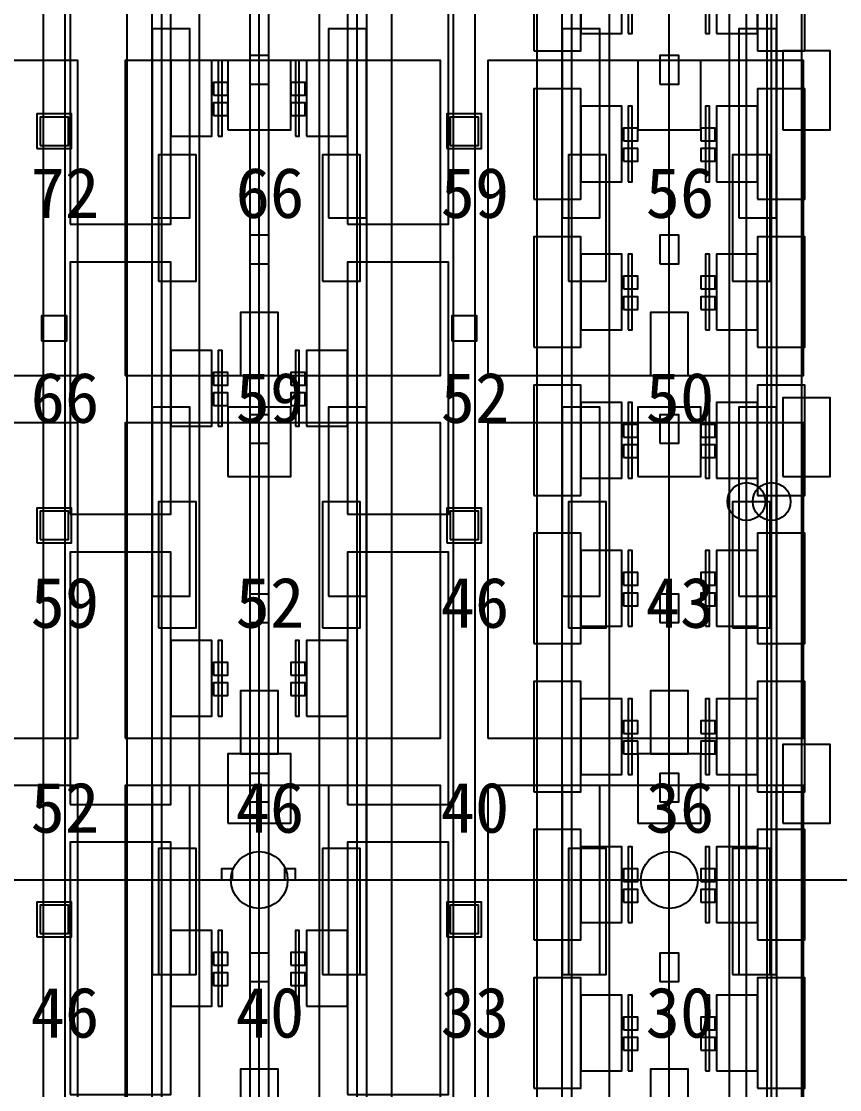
# Model space of a CAD drawing. Header units: metres. Extents: x -1640 to 1560, y -268 to 2338.
# Drawn here: x -51.79 to -25.85, y 1319.35 to 1353.24 of the extents above; entities that cross this region are included whole.
import ezdxf

# ---------------------------------------------------------------- set-up
doc = ezdxf.new("R2010")
doc.units = ezdxf.units.M
for name, color, linetype in [('1F_CHL', 4, 'Continuous'), ('1F_PUMP', 2, 'Continuous'), ('1F_SCR', 3, 'Continuous'), ('1F_STRUCT_COLUMN', 8, 'Continuous'), ('2F_CSF_LATERAL_RACK_CONCEPT', 9, 'Continuous'), ('2F_EHS_GAS_DETECTOR', 6, 'Continuous'), ('2F_RFG', 5, 'Continuous'), ('2F_STRUCT_COLUMN', 8, 'Continuous'), ('2F_VMB', 6, 'Continuous'), ('3F_CLEANROOM_OVERHEAD_PIPE_DUCT_CONCEPT', 9, 'Continuous'), ('3F_EHS_EGRESS_DIST_M', 2, 'Continuous'), ('3F_FOUP', 5, 'Continuous'), ('3F_IMP', 1, 'Continuous'), ('3F_METRO', 2, 'Continuous'), ('3F_OHT', 9, 'Continuous'), ('3F_OHTV', 1, 'Continuous'), ('3F_STRUCT_COLUMN', 8, 'Continuous'), ('3F_TBAR', 6, 'Continuous'), ('4F_FFU', 1, 'Continuous'), ('4F_STRUCT_PLENUM_TRUSS_CONCEPT', 9, 'Continuous'), ('5F_CHL', 4, 'Continuous'), ('5F_PUMP', 2, 'Continuous'), ('5F_SCR', 3, 'Continuous'), ('5F_STRUCT_COLUMN', 8, 'Continuous'), ('6F_CSF_LATERAL_RACK_CONCEPT', 9, 'Continuous'), ('6F_EHS_GAS_DETECTOR', 6, 'Continuous'), ('6F_RFG', 5, 'Continuous'), ('6F_STRUCT_COLUMN', 8, 'Continuous'), ('6F_VMB', 6, 'Continuous'), ('7F_CLEANROOM_OVERHEAD_PIPE_DUCT_CONCEPT', 9, 'Continuous'), ('7F_EHS_EGRESS_DIST_M', 2, 'Continuous'), ('7F_FOUP', 5, 'Continuous'), ('7F_IMP', 1, 'Continuous'), ('7F_METRO', 2, 'Continuous'), ('7F_OHT', 9, 'Continuous'), ('7F_OHTV', 1, 'Continuous'), ('7F_STRUCT_COLUMN', 8, 'Continuous'), ('7F_TBAR', 6, 'Continuous'), ('8F_FFU', 1, 'Continuous'), ('8F_STRUCT_PLENUM_TRUSS_CONCEPT', 9, 'Continuous'), ('EHS_GAS_SUPPLY', 3, 'Continuous'), ('EHS_PROCESS_EXHAUST', 1, 'Continuous'), ('EHS_TREATED_EXHAUST', 30, 'Continuous'), ('UTIL_GAS.SPEC_CONCEPT', 3, 'Continuous'), ('UTIL_PCW.R_CONCEPT', 1, 'Continuous'), ('UTIL_PCW.R_RISER', 1, 'Continuous'), ('UTIL_PCW.S_CONCEPT', 6, 'Continuous'), ('UTIL_PCW.S_RISER', 6, 'Continuous')]:
    doc.layers.add(name, color=color, linetype=linetype)

msp = doc.modelspace()

# ---------------------------------------------------------------- linework, layer by layer
at = {"layer": '1F_CHL'}
for points in [[(-27.65, 1349.8), (-26.15, 1349.8), (-26.15, 1352.3), (-27.65, 1352.3)], [(-27.65, 1338.8), (-26.15, 1338.8), (-26.15, 1341.3), (-27.65, 1341.3)], [(-27.65, 1327.8), (-26.15, 1327.8), (-26.15, 1330.3), (-27.65, 1330.3)]]:
    msp.add_lwpolyline(points, close=True, dxfattribs=at)
at = {"layer": '1F_PUMP'}
for points in [[(-47.45, 1345), (-46.25, 1345), (-46.25, 1349), (-47.45, 1349)], [(-42.25, 1345), (-41.05, 1345), (-41.05, 1349), (-42.25, 1349)], [(-34.45, 1345), (-33.25, 1345), (-33.25, 1349), (-34.45, 1349)], [(-29.25, 1345), (-28.05, 1345), (-28.05, 1349), (-29.25, 1349)], [(-47.45, 1334), (-46.25, 1334), (-46.25, 1338), (-47.45, 1338)], [(-42.25, 1334), (-41.05, 1334), (-41.05, 1338), (-42.25, 1338)], [(-34.45, 1334), (-33.25, 1334), (-33.25, 1338), (-34.45, 1338)], [(-29.25, 1334), (-28.05, 1334), (-28.05, 1338), (-29.25, 1338)], [(-47.45, 1323), (-46.25, 1323), (-46.25, 1327), (-47.45, 1327)], [(-42.25, 1323), (-41.05, 1323), (-41.05, 1327), (-42.25, 1327)], [(-34.45, 1323), (-33.25, 1323), (-33.25, 1327), (-34.45, 1327)], [(-29.25, 1323), (-28.05, 1323), (-28.05, 1327), (-29.25, 1327)]]:
    msp.add_lwpolyline(points, close=True, dxfattribs=at)
at = {"layer": '1F_SCR'}
for points in [[(-45.25, 1349.8), (-43.25, 1349.8), (-43.25, 1352), (-45.25, 1352)], [(-32.25, 1349.8), (-30.25, 1349.8), (-30.25, 1352), (-32.25, 1352)], [(-45.25, 1338.8), (-43.25, 1338.8), (-43.25, 1341), (-45.25, 1341)], [(-32.25, 1338.8), (-30.25, 1338.8), (-30.25, 1341), (-32.25, 1341)], [(-45.25, 1327.8), (-43.25, 1327.8), (-43.25, 1330), (-45.25, 1330)], [(-32.25, 1327.8), (-30.25, 1327.8), (-30.25, 1330), (-32.25, 1330)]]:
    msp.add_lwpolyline(points, close=True, dxfattribs=at)
at = {"layer": '1F_STRUCT_COLUMN'}
for points in [[(-51.3, 1349.2), (-50.2, 1349.2), (-50.2, 1350.3), (-51.3, 1350.3)], [(-38.3, 1349.2), (-37.2, 1349.2), (-37.2, 1350.3), (-38.3, 1350.3)], [(-51.3, 1336.7), (-50.2, 1336.7), (-50.2, 1337.8), (-51.3, 1337.8)], [(-38.3, 1336.7), (-37.2, 1336.7), (-37.2, 1337.8), (-38.3, 1337.8)], [(-51.3, 1324.2), (-50.2, 1324.2), (-50.2, 1325.3), (-51.3, 1325.3)], [(-38.3, 1324.2), (-37.2, 1324.2), (-37.2, 1325.3), (-38.3, 1325.3)]]:
    msp.add_lwpolyline(points, close=True, dxfattribs=at)
at = {"layer": '2F_CSF_LATERAL_RACK_CONCEPT'}
for points in [[(-48.45, 1310), (-47.65, 1310), (-47.65, 1460), (-48.45, 1460)], [(-40.85, 1310), (-40.05, 1310), (-40.05, 1460), (-40.85, 1460)], [(-35.45, 1310), (-34.65, 1310), (-34.65, 1460), (-35.45, 1460)], [(-27.85, 1310), (-27.05, 1310), (-27.05, 1460), (-27.85, 1460)]]:
    msp.add_lwpolyline(points, close=True, dxfattribs=at)
at = {"layer": '2F_EHS_GAS_DETECTOR'}
for centre in [(-44.25, 1326), (-31.25, 1326)]:
    msp.add_circle(centre, 0.9, dxfattribs=at)
at = {"layer": '2F_RFG'}
for points in [[(-47.65, 1347), (-46.45, 1347), (-46.45, 1353), (-47.65, 1353)], [(-42.05, 1347), (-40.85, 1347), (-40.85, 1353), (-42.05, 1353)], [(-34.65, 1347), (-33.45, 1347), (-33.45, 1353), (-34.65, 1353)], [(-29.05, 1347), (-27.85, 1347), (-27.85, 1353), (-29.05, 1353)], [(-47.65, 1335), (-46.45, 1335), (-46.45, 1341), (-47.65, 1341)], [(-42.05, 1335), (-40.85, 1335), (-40.85, 1341), (-42.05, 1341)], [(-34.65, 1335), (-33.45, 1335), (-33.45, 1341), (-34.65, 1341)], [(-29.05, 1335), (-27.85, 1335), (-27.85, 1341), (-29.05, 1341)], [(-47.65, 1323), (-46.45, 1323), (-46.45, 1329), (-47.65, 1329)], [(-42.05, 1323), (-40.85, 1323), (-40.85, 1329), (-42.05, 1329)], [(-34.65, 1323), (-33.45, 1323), (-33.45, 1329), (-34.65, 1329)], [(-29.05, 1323), (-27.85, 1323), (-27.85, 1329), (-29.05, 1329)]]:
    msp.add_lwpolyline(points, close=True, dxfattribs=at)
at = {"layer": '2F_STRUCT_COLUMN'}
for points in [[(-51.2, 1349.3), (-50.3, 1349.3), (-50.3, 1350.2), (-51.2, 1350.2)], [(-38.2, 1349.3), (-37.3, 1349.3), (-37.3, 1350.2), (-38.2, 1350.2)], [(-51.2, 1336.8), (-50.3, 1336.8), (-50.3, 1337.7), (-51.2, 1337.7)], [(-38.2, 1336.8), (-37.3, 1336.8), (-37.3, 1337.7), (-38.2, 1337.7)], [(-51.2, 1324.3), (-50.3, 1324.3), (-50.3, 1325.2), (-51.2, 1325.2)], [(-38.2, 1324.3), (-37.3, 1324.3), (-37.3, 1325.2), (-38.2, 1325.2)]]:
    msp.add_lwpolyline(points, close=True, dxfattribs=at)
at = {"layer": '2F_VMB'}
for points in [[(-44.85, 1342), (-43.65, 1342), (-43.65, 1344), (-44.85, 1344)], [(-31.85, 1342), (-30.65, 1342), (-30.65, 1344), (-31.85, 1344)], [(-44.85, 1330), (-43.65, 1330), (-43.65, 1332), (-44.85, 1332)], [(-31.85, 1330), (-30.65, 1330), (-30.65, 1332), (-31.85, 1332)], [(-44.85, 1318), (-43.65, 1318), (-43.65, 1320), (-44.85, 1320)], [(-31.85, 1318), (-30.65, 1318), (-30.65, 1320), (-31.85, 1320)]]:
    msp.add_lwpolyline(points, close=True, dxfattribs=at)
at = {"layer": '3F_CLEANROOM_OVERHEAD_PIPE_DUCT_CONCEPT'}
for points in [[(-47.35, 1309), (-46.15, 1309), (-46.15, 1461), (-47.35, 1461)], [(-42.35, 1309), (-41.15, 1309), (-41.15, 1461), (-42.35, 1461)], [(-34.35, 1309), (-33.15, 1309), (-33.15, 1461), (-34.35, 1461)], [(-29.35, 1309), (-28.15, 1309), (-28.15, 1461), (-29.35, 1461)]]:
    msp.add_lwpolyline(points, close=True, dxfattribs=at)
at = {"layer": '3F_FOUP'}
for points in [[(-45.7, 1350.9), (-45.25, 1350.9), (-45.25, 1351.3), (-45.7, 1351.3)], [(-43.25, 1350.9), (-42.8, 1350.9), (-42.8, 1351.3), (-43.25, 1351.3)], [(-45.7, 1350.25), (-45.25, 1350.25), (-45.25, 1350.65), (-45.7, 1350.65)], [(-43.25, 1350.25), (-42.8, 1350.25), (-42.8, 1350.65), (-43.25, 1350.65)], [(-32.7, 1349.45), (-32.25, 1349.45), (-32.25, 1349.85), (-32.7, 1349.85)], [(-30.25, 1349.45), (-29.8, 1349.45), (-29.8, 1349.85), (-30.25, 1349.85)], [(-32.7, 1348.8), (-32.25, 1348.8), (-32.25, 1349.2), (-32.7, 1349.2)], [(-30.25, 1348.8), (-29.8, 1348.8), (-29.8, 1349.2), (-30.25, 1349.2)], [(-32.7, 1344.75), (-32.25, 1344.75), (-32.25, 1345.15), (-32.7, 1345.15)], [(-30.25, 1344.75), (-29.8, 1344.75), (-29.8, 1345.15), (-30.25, 1345.15)], [(-32.7, 1344.1), (-32.25, 1344.1), (-32.25, 1344.5), (-32.7, 1344.5)], [(-30.25, 1344.1), (-29.8, 1344.1), (-29.8, 1344.5), (-30.25, 1344.5)], [(-45.7, 1341.7), (-45.25, 1341.7), (-45.25, 1342.1), (-45.7, 1342.1)], [(-43.25, 1341.7), (-42.8, 1341.7), (-42.8, 1342.1), (-43.25, 1342.1)], [(-45.7, 1341.05), (-45.25, 1341.05), (-45.25, 1341.45), (-45.7, 1341.45)], [(-43.25, 1341.05), (-42.8, 1341.05), (-42.8, 1341.45), (-43.25, 1341.45)], [(-32.7, 1340.05), (-32.25, 1340.05), (-32.25, 1340.45), (-32.7, 1340.45)], [(-30.25, 1340.05), (-29.8, 1340.05), (-29.8, 1340.45), (-30.25, 1340.45)], [(-32.7, 1339.4), (-32.25, 1339.4), (-32.25, 1339.8), (-32.7, 1339.8)], [(-30.25, 1339.4), (-29.8, 1339.4), (-29.8, 1339.8), (-30.25, 1339.8)], [(-32.7, 1335.35), (-32.25, 1335.35), (-32.25, 1335.75), (-32.7, 1335.75)], [(-30.25, 1335.35), (-29.8, 1335.35), (-29.8, 1335.75), (-30.25, 1335.75)], [(-32.7, 1334.7), (-32.25, 1334.7), (-32.25, 1335.1), (-32.7, 1335.1)], [(-30.25, 1334.7), (-29.8, 1334.7), (-29.8, 1335.1), (-30.25, 1335.1)], [(-45.7, 1332.5), (-45.25, 1332.5), (-45.25, 1332.9), (-45.7, 1332.9)], [(-43.25, 1332.5), (-42.8, 1332.5), (-42.8, 1332.9), (-43.25, 1332.9)], [(-45.7, 1331.85), (-45.25, 1331.85), (-45.25, 1332.25), (-45.7, 1332.25)], [(-43.25, 1331.85), (-42.8, 1331.85), (-42.8, 1332.25), (-43.25, 1332.25)], [(-32.7, 1330.65), (-32.25, 1330.65), (-32.25, 1331.05), (-32.7, 1331.05)], [(-30.25, 1330.65), (-29.8, 1330.65), (-29.8, 1331.05), (-30.25, 1331.05)], [(-32.7, 1330), (-32.25, 1330), (-32.25, 1330.4), (-32.7, 1330.4)], [(-30.25, 1330), (-29.8, 1330), (-29.8, 1330.4), (-30.25, 1330.4)], [(-32.7, 1325.95), (-32.25, 1325.95), (-32.25, 1326.35), (-32.7, 1326.35)], [(-30.25, 1325.95), (-29.8, 1325.95), (-29.8, 1326.35), (-30.25, 1326.35)], [(-32.7, 1325.3), (-32.25, 1325.3), (-32.25, 1325.7), (-32.7, 1325.7)], [(-30.25, 1325.3), (-29.8, 1325.3), (-29.8, 1325.7), (-30.25, 1325.7)], [(-45.7, 1323.3), (-45.25, 1323.3), (-45.25, 1323.7), (-45.7, 1323.7)], [(-43.25, 1323.3), (-42.8, 1323.3), (-42.8, 1323.7), (-43.25, 1323.7)], [(-45.7, 1322.65), (-45.25, 1322.65), (-45.25, 1323.05), (-45.7, 1323.05)], [(-43.25, 1322.65), (-42.8, 1322.65), (-42.8, 1323.05), (-43.25, 1323.05)], [(-32.7, 1321.25), (-32.25, 1321.25), (-32.25, 1321.65), (-32.7, 1321.65)], [(-30.25, 1321.25), (-29.8, 1321.25), (-29.8, 1321.65), (-30.25, 1321.65)], [(-32.7, 1320.6), (-32.25, 1320.6), (-32.25, 1321), (-32.7, 1321)], [(-30.25, 1320.6), (-29.8, 1320.6), (-29.8, 1321), (-30.25, 1321)]]:
    msp.add_lwpolyline(points, close=True, dxfattribs=at)
at = {"layer": '3F_IMP'}
for points in [[(-50.25, 1346.8), (-47.05, 1346.8), (-47.05, 1354.8), (-50.25, 1354.8)], [(-41.45, 1346.8), (-38.25, 1346.8), (-38.25, 1354.8), (-41.45, 1354.8)], [(-47.05, 1349.6), (-45.75, 1349.6), (-45.75, 1352), (-47.05, 1352)], [(-42.75, 1349.6), (-41.45, 1349.6), (-41.45, 1352), (-42.75, 1352)], [(-50.25, 1337.6), (-47.05, 1337.6), (-47.05, 1345.6), (-50.25, 1345.6)], [(-41.45, 1337.6), (-38.25, 1337.6), (-38.25, 1345.6), (-41.45, 1345.6)], [(-47.05, 1340.4), (-45.75, 1340.4), (-45.75, 1342.8), (-47.05, 1342.8)], [(-42.75, 1340.4), (-41.45, 1340.4), (-41.45, 1342.8), (-42.75, 1342.8)], [(-50.25, 1328.4), (-47.05, 1328.4), (-47.05, 1336.4), (-50.25, 1336.4)], [(-41.45, 1328.4), (-38.25, 1328.4), (-38.25, 1336.4), (-41.45, 1336.4)], [(-47.05, 1331.2), (-45.75, 1331.2), (-45.75, 1333.6), (-47.05, 1333.6)], [(-42.75, 1331.2), (-41.45, 1331.2), (-41.45, 1333.6), (-42.75, 1333.6)], [(-50.25, 1319.2), (-47.05, 1319.2), (-47.05, 1327.2), (-50.25, 1327.2)], [(-41.45, 1319.2), (-38.25, 1319.2), (-38.25, 1327.2), (-41.45, 1327.2)], [(-47.05, 1322), (-45.75, 1322), (-45.75, 1324.4), (-47.05, 1324.4)], [(-42.75, 1322), (-41.45, 1322), (-41.45, 1324.4), (-42.75, 1324.4)]]:
    msp.add_lwpolyline(points, close=True, dxfattribs=at)
at = {"layer": '3F_METRO'}
for points in [[(-35.55, 1352.3), (-34.05, 1352.3), (-34.05, 1355.8), (-35.55, 1355.8)], [(-28.45, 1352.3), (-26.95, 1352.3), (-26.95, 1355.8), (-28.45, 1355.8)], [(-34.05, 1352.85), (-32.75, 1352.85), (-32.75, 1355.25), (-34.05, 1355.25)], [(-29.75, 1352.85), (-28.45, 1352.85), (-28.45, 1355.25), (-29.75, 1355.25)], [(-35.55, 1347.6), (-34.05, 1347.6), (-34.05, 1351.1), (-35.55, 1351.1)], [(-28.45, 1347.6), (-26.95, 1347.6), (-26.95, 1351.1), (-28.45, 1351.1)], [(-34.05, 1348.15), (-32.75, 1348.15), (-32.75, 1350.55), (-34.05, 1350.55)], [(-29.75, 1348.15), (-28.45, 1348.15), (-28.45, 1350.55), (-29.75, 1350.55)], [(-35.55, 1342.9), (-34.05, 1342.9), (-34.05, 1346.4), (-35.55, 1346.4)], [(-28.45, 1342.9), (-26.95, 1342.9), (-26.95, 1346.4), (-28.45, 1346.4)], [(-34.05, 1343.45), (-32.75, 1343.45), (-32.75, 1345.85), (-34.05, 1345.85)], [(-29.75, 1343.45), (-28.45, 1343.45), (-28.45, 1345.85), (-29.75, 1345.85)], [(-35.55, 1338.2), (-34.05, 1338.2), (-34.05, 1341.7), (-35.55, 1341.7)], [(-28.45, 1338.2), (-26.95, 1338.2), (-26.95, 1341.7), (-28.45, 1341.7)], [(-34.05, 1338.75), (-32.75, 1338.75), (-32.75, 1341.15), (-34.05, 1341.15)], [(-29.75, 1338.75), (-28.45, 1338.75), (-28.45, 1341.15), (-29.75, 1341.15)], [(-35.55, 1333.5), (-34.05, 1333.5), (-34.05, 1337), (-35.55, 1337)], [(-28.45, 1333.5), (-26.95, 1333.5), (-26.95, 1337), (-28.45, 1337)], [(-34.05, 1334.05), (-32.75, 1334.05), (-32.75, 1336.45), (-34.05, 1336.45)], [(-29.75, 1334.05), (-28.45, 1334.05), (-28.45, 1336.45), (-29.75, 1336.45)], [(-35.55, 1328.8), (-34.05, 1328.8), (-34.05, 1332.3), (-35.55, 1332.3)], [(-28.45, 1328.8), (-26.95, 1328.8), (-26.95, 1332.3), (-28.45, 1332.3)], [(-34.05, 1329.35), (-32.75, 1329.35), (-32.75, 1331.75), (-34.05, 1331.75)], [(-29.75, 1329.35), (-28.45, 1329.35), (-28.45, 1331.75), (-29.75, 1331.75)], [(-35.55, 1324.1), (-34.05, 1324.1), (-34.05, 1327.6), (-35.55, 1327.6)], [(-28.45, 1324.1), (-26.95, 1324.1), (-26.95, 1327.6), (-28.45, 1327.6)], [(-34.05, 1324.65), (-32.75, 1324.65), (-32.75, 1327.05), (-34.05, 1327.05)], [(-29.75, 1324.65), (-28.45, 1324.65), (-28.45, 1327.05), (-29.75, 1327.05)], [(-35.55, 1319.4), (-34.05, 1319.4), (-34.05, 1322.9), (-35.55, 1322.9)], [(-28.45, 1319.4), (-26.95, 1319.4), (-26.95, 1322.9), (-28.45, 1322.9)], [(-34.05, 1319.95), (-32.75, 1319.95), (-32.75, 1322.35), (-34.05, 1322.35)], [(-29.75, 1319.95), (-28.45, 1319.95), (-28.45, 1322.35), (-29.75, 1322.35)]]:
    msp.add_lwpolyline(points, close=True, dxfattribs=at)
at = {"layer": '3F_OHT'}
for p, q in [((-44.25, 1309), (-44.25, 1381)), ((-31.25, 1309), (-31.25, 1381))]:
    msp.add_line(p, q, dxfattribs=at)
at = {"layer": '3F_OHTV'}
for points in [[(-44.55, 1351.25), (-43.95, 1351.25), (-43.95, 1352.15), (-44.55, 1352.15)], [(-31.55, 1351.25), (-30.95, 1351.25), (-30.95, 1352.15), (-31.55, 1352.15)], [(-44.55, 1345.55), (-43.95, 1345.55), (-43.95, 1346.45), (-44.55, 1346.45)], [(-31.55, 1345.55), (-30.95, 1345.55), (-30.95, 1346.45), (-31.55, 1346.45)], [(-44.55, 1339.86), (-43.95, 1339.86), (-43.95, 1340.76), (-44.55, 1340.76)], [(-31.55, 1339.86), (-30.95, 1339.86), (-30.95, 1340.76), (-31.55, 1340.76)], [(-44.55, 1334.17), (-43.95, 1334.17), (-43.95, 1335.07), (-44.55, 1335.07)], [(-31.55, 1334.17), (-30.95, 1334.17), (-30.95, 1335.07), (-31.55, 1335.07)], [(-44.55, 1328.48), (-43.95, 1328.48), (-43.95, 1329.38), (-44.55, 1329.38)], [(-31.55, 1328.48), (-30.95, 1328.48), (-30.95, 1329.38), (-31.55, 1329.38)], [(-44.55, 1322.78), (-43.95, 1322.78), (-43.95, 1323.68), (-44.55, 1323.68)], [(-31.55, 1322.78), (-30.95, 1322.78), (-30.95, 1323.68), (-31.55, 1323.68)]]:
    msp.add_lwpolyline(points, close=True, dxfattribs=at)
at = {"layer": '3F_STRUCT_COLUMN'}
for points in [[(-51.15, 1343.1), (-50.35, 1343.1), (-50.35, 1343.9), (-51.15, 1343.9)], [(-38.15, 1343.1), (-37.35, 1343.1), (-37.35, 1343.9), (-38.15, 1343.9)]]:
    msp.add_lwpolyline(points, close=True, dxfattribs=at)
at = {"layer": '3F_TBAR'}
for points in [[(-32.55, 1352.85), (-32.43, 1352.85), (-32.43, 1355.25), (-32.55, 1355.25)], [(-30.1, 1352.85), (-29.98, 1352.85), (-29.98, 1355.25), (-30.1, 1355.25)], [(-45.55, 1349.6), (-45.43, 1349.6), (-45.43, 1352), (-45.55, 1352)], [(-43.1, 1349.6), (-42.98, 1349.6), (-42.98, 1352), (-43.1, 1352)], [(-32.55, 1348.15), (-32.43, 1348.15), (-32.43, 1350.55), (-32.55, 1350.55)], [(-30.1, 1348.15), (-29.98, 1348.15), (-29.98, 1350.55), (-30.1, 1350.55)], [(-32.55, 1343.45), (-32.43, 1343.45), (-32.43, 1345.85), (-32.55, 1345.85)], [(-30.1, 1343.45), (-29.98, 1343.45), (-29.98, 1345.85), (-30.1, 1345.85)], [(-45.55, 1340.4), (-45.43, 1340.4), (-45.43, 1342.8), (-45.55, 1342.8)], [(-43.1, 1340.4), (-42.98, 1340.4), (-42.98, 1342.8), (-43.1, 1342.8)], [(-32.55, 1338.75), (-32.43, 1338.75), (-32.43, 1341.15), (-32.55, 1341.15)], [(-30.1, 1338.75), (-29.98, 1338.75), (-29.98, 1341.15), (-30.1, 1341.15)], [(-32.55, 1334.05), (-32.43, 1334.05), (-32.43, 1336.45), (-32.55, 1336.45)], [(-30.1, 1334.05), (-29.98, 1334.05), (-29.98, 1336.45), (-30.1, 1336.45)], [(-45.55, 1331.2), (-45.43, 1331.2), (-45.43, 1333.6), (-45.55, 1333.6)], [(-43.1, 1331.2), (-42.98, 1331.2), (-42.98, 1333.6), (-43.1, 1333.6)], [(-32.55, 1329.35), (-32.43, 1329.35), (-32.43, 1331.75), (-32.55, 1331.75)], [(-30.1, 1329.35), (-29.98, 1329.35), (-29.98, 1331.75), (-30.1, 1331.75)], [(-32.55, 1324.65), (-32.43, 1324.65), (-32.43, 1327.05), (-32.55, 1327.05)], [(-30.1, 1324.65), (-29.98, 1324.65), (-29.98, 1327.05), (-30.1, 1327.05)], [(-45.55, 1322), (-45.43, 1322), (-45.43, 1324.4), (-45.55, 1324.4)], [(-43.1, 1322), (-42.98, 1322), (-42.98, 1324.4), (-43.1, 1324.4)], [(-32.55, 1319.95), (-32.43, 1319.95), (-32.43, 1322.35), (-32.55, 1322.35)], [(-30.1, 1319.95), (-29.98, 1319.95), (-29.98, 1322.35), (-30.1, 1322.35)]]:
    msp.add_lwpolyline(points, close=True, dxfattribs=at)
at = {"layer": '4F_FFU'}
for points in [[(-60, 1342), (-50, 1342), (-50, 1352), (-60, 1352)], [(-48.5, 1342), (-38.5, 1342), (-38.5, 1352), (-48.5, 1352)], [(-37, 1342), (-27, 1342), (-27, 1352), (-37, 1352)], [(-60, 1330.5), (-50, 1330.5), (-50, 1340.5), (-60, 1340.5)], [(-48.5, 1330.5), (-38.5, 1330.5), (-38.5, 1340.5), (-48.5, 1340.5)], [(-37, 1330.5), (-27, 1330.5), (-27, 1340.5), (-37, 1340.5)], [(-60, 1319), (-50, 1319), (-50, 1329), (-60, 1329)], [(-48.5, 1319), (-38.5, 1319), (-38.5, 1329), (-48.5, 1329)], [(-37, 1319), (-27, 1319), (-27, 1329), (-37, 1329)]]:
    msp.add_lwpolyline(points, close=True, dxfattribs=at)
at = {"layer": '4F_STRUCT_PLENUM_TRUSS_CONCEPT'}
for points in [[(-51.1, 1306), (-50.4, 1306), (-50.4, 1464), (-51.1, 1464)], [(-38.1, 1306), (-37.4, 1306), (-37.4, 1464), (-38.1, 1464)]]:
    msp.add_lwpolyline(points, close=True, dxfattribs=at)
at = {"layer": '5F_CHL'}
for points in [[(-27.65, 1349.8), (-26.15, 1349.8), (-26.15, 1352.3), (-27.65, 1352.3)], [(-27.65, 1338.8), (-26.15, 1338.8), (-26.15, 1341.3), (-27.65, 1341.3)], [(-27.65, 1327.8), (-26.15, 1327.8), (-26.15, 1330.3), (-27.65, 1330.3)]]:
    msp.add_lwpolyline(points, close=True, dxfattribs=at)
at = {"layer": '5F_PUMP'}
for points in [[(-47.45, 1345), (-46.25, 1345), (-46.25, 1349), (-47.45, 1349)], [(-42.25, 1345), (-41.05, 1345), (-41.05, 1349), (-42.25, 1349)], [(-34.45, 1345), (-33.25, 1345), (-33.25, 1349), (-34.45, 1349)], [(-29.25, 1345), (-28.05, 1345), (-28.05, 1349), (-29.25, 1349)], [(-47.45, 1334), (-46.25, 1334), (-46.25, 1338), (-47.45, 1338)], [(-42.25, 1334), (-41.05, 1334), (-41.05, 1338), (-42.25, 1338)], [(-34.45, 1334), (-33.25, 1334), (-33.25, 1338), (-34.45, 1338)], [(-29.25, 1334), (-28.05, 1334), (-28.05, 1338), (-29.25, 1338)], [(-47.45, 1323), (-46.25, 1323), (-46.25, 1327), (-47.45, 1327)], [(-42.25, 1323), (-41.05, 1323), (-41.05, 1327), (-42.25, 1327)], [(-34.45, 1323), (-33.25, 1323), (-33.25, 1327), (-34.45, 1327)], [(-29.25, 1323), (-28.05, 1323), (-28.05, 1327), (-29.25, 1327)]]:
    msp.add_lwpolyline(points, close=True, dxfattribs=at)
at = {"layer": '5F_SCR'}
for points in [[(-45.25, 1349.8), (-43.25, 1349.8), (-43.25, 1352), (-45.25, 1352)], [(-32.25, 1349.8), (-30.25, 1349.8), (-30.25, 1352), (-32.25, 1352)], [(-45.25, 1338.8), (-43.25, 1338.8), (-43.25, 1341), (-45.25, 1341)], [(-32.25, 1338.8), (-30.25, 1338.8), (-30.25, 1341), (-32.25, 1341)], [(-45.25, 1327.8), (-43.25, 1327.8), (-43.25, 1330), (-45.25, 1330)], [(-32.25, 1327.8), (-30.25, 1327.8), (-30.25, 1330), (-32.25, 1330)]]:
    msp.add_lwpolyline(points, close=True, dxfattribs=at)
at = {"layer": '5F_STRUCT_COLUMN'}
for points in [[(-51.3, 1349.2), (-50.2, 1349.2), (-50.2, 1350.3), (-51.3, 1350.3)], [(-38.3, 1349.2), (-37.2, 1349.2), (-37.2, 1350.3), (-38.3, 1350.3)], [(-51.3, 1336.7), (-50.2, 1336.7), (-50.2, 1337.8), (-51.3, 1337.8)], [(-38.3, 1336.7), (-37.2, 1336.7), (-37.2, 1337.8), (-38.3, 1337.8)], [(-51.3, 1324.2), (-50.2, 1324.2), (-50.2, 1325.3), (-51.3, 1325.3)], [(-38.3, 1324.2), (-37.2, 1324.2), (-37.2, 1325.3), (-38.3, 1325.3)]]:
    msp.add_lwpolyline(points, close=True, dxfattribs=at)
at = {"layer": '6F_CSF_LATERAL_RACK_CONCEPT'}
for points in [[(-48.45, 1310), (-47.65, 1310), (-47.65, 1460), (-48.45, 1460)], [(-40.85, 1310), (-40.05, 1310), (-40.05, 1460), (-40.85, 1460)], [(-35.45, 1310), (-34.65, 1310), (-34.65, 1460), (-35.45, 1460)], [(-27.85, 1310), (-27.05, 1310), (-27.05, 1460), (-27.85, 1460)]]:
    msp.add_lwpolyline(points, close=True, dxfattribs=at)
at = {"layer": '6F_EHS_GAS_DETECTOR'}
for centre in [(-44.25, 1326), (-31.25, 1326)]:
    msp.add_circle(centre, 0.9, dxfattribs=at)
at = {"layer": '6F_RFG'}
for points in [[(-47.65, 1347), (-46.45, 1347), (-46.45, 1353), (-47.65, 1353)], [(-42.05, 1347), (-40.85, 1347), (-40.85, 1353), (-42.05, 1353)], [(-34.65, 1347), (-33.45, 1347), (-33.45, 1353), (-34.65, 1353)], [(-29.05, 1347), (-27.85, 1347), (-27.85, 1353), (-29.05, 1353)], [(-47.65, 1335), (-46.45, 1335), (-46.45, 1341), (-47.65, 1341)], [(-42.05, 1335), (-40.85, 1335), (-40.85, 1341), (-42.05, 1341)], [(-34.65, 1335), (-33.45, 1335), (-33.45, 1341), (-34.65, 1341)], [(-29.05, 1335), (-27.85, 1335), (-27.85, 1341), (-29.05, 1341)], [(-47.65, 1323), (-46.45, 1323), (-46.45, 1329), (-47.65, 1329)], [(-42.05, 1323), (-40.85, 1323), (-40.85, 1329), (-42.05, 1329)], [(-34.65, 1323), (-33.45, 1323), (-33.45, 1329), (-34.65, 1329)], [(-29.05, 1323), (-27.85, 1323), (-27.85, 1329), (-29.05, 1329)]]:
    msp.add_lwpolyline(points, close=True, dxfattribs=at)
at = {"layer": '6F_STRUCT_COLUMN'}
for points in [[(-51.2, 1349.3), (-50.3, 1349.3), (-50.3, 1350.2), (-51.2, 1350.2)], [(-38.2, 1349.3), (-37.3, 1349.3), (-37.3, 1350.2), (-38.2, 1350.2)], [(-51.2, 1336.8), (-50.3, 1336.8), (-50.3, 1337.7), (-51.2, 1337.7)], [(-38.2, 1336.8), (-37.3, 1336.8), (-37.3, 1337.7), (-38.2, 1337.7)], [(-51.2, 1324.3), (-50.3, 1324.3), (-50.3, 1325.2), (-51.2, 1325.2)], [(-38.2, 1324.3), (-37.3, 1324.3), (-37.3, 1325.2), (-38.2, 1325.2)]]:
    msp.add_lwpolyline(points, close=True, dxfattribs=at)
at = {"layer": '6F_VMB'}
for points in [[(-44.85, 1342), (-43.65, 1342), (-43.65, 1344), (-44.85, 1344)], [(-31.85, 1342), (-30.65, 1342), (-30.65, 1344), (-31.85, 1344)], [(-44.85, 1330), (-43.65, 1330), (-43.65, 1332), (-44.85, 1332)], [(-31.85, 1330), (-30.65, 1330), (-30.65, 1332), (-31.85, 1332)], [(-44.85, 1318), (-43.65, 1318), (-43.65, 1320), (-44.85, 1320)], [(-31.85, 1318), (-30.65, 1318), (-30.65, 1320), (-31.85, 1320)]]:
    msp.add_lwpolyline(points, close=True, dxfattribs=at)
at = {"layer": '7F_CLEANROOM_OVERHEAD_PIPE_DUCT_CONCEPT'}
for points in [[(-47.35, 1309), (-46.15, 1309), (-46.15, 1461), (-47.35, 1461)], [(-42.35, 1309), (-41.15, 1309), (-41.15, 1461), (-42.35, 1461)], [(-34.35, 1309), (-33.15, 1309), (-33.15, 1461), (-34.35, 1461)], [(-29.35, 1309), (-28.15, 1309), (-28.15, 1461), (-29.35, 1461)]]:
    msp.add_lwpolyline(points, close=True, dxfattribs=at)
at = {"layer": '7F_FOUP'}
for points in [[(-45.7, 1350.9), (-45.25, 1350.9), (-45.25, 1351.3), (-45.7, 1351.3)], [(-43.25, 1350.9), (-42.8, 1350.9), (-42.8, 1351.3), (-43.25, 1351.3)], [(-45.7, 1350.25), (-45.25, 1350.25), (-45.25, 1350.65), (-45.7, 1350.65)], [(-43.25, 1350.25), (-42.8, 1350.25), (-42.8, 1350.65), (-43.25, 1350.65)], [(-32.7, 1349.45), (-32.25, 1349.45), (-32.25, 1349.85), (-32.7, 1349.85)], [(-30.25, 1349.45), (-29.8, 1349.45), (-29.8, 1349.85), (-30.25, 1349.85)], [(-32.7, 1348.8), (-32.25, 1348.8), (-32.25, 1349.2), (-32.7, 1349.2)], [(-30.25, 1348.8), (-29.8, 1348.8), (-29.8, 1349.2), (-30.25, 1349.2)], [(-32.7, 1344.75), (-32.25, 1344.75), (-32.25, 1345.15), (-32.7, 1345.15)], [(-30.25, 1344.75), (-29.8, 1344.75), (-29.8, 1345.15), (-30.25, 1345.15)], [(-32.7, 1344.1), (-32.25, 1344.1), (-32.25, 1344.5), (-32.7, 1344.5)], [(-30.25, 1344.1), (-29.8, 1344.1), (-29.8, 1344.5), (-30.25, 1344.5)], [(-45.7, 1341.7), (-45.25, 1341.7), (-45.25, 1342.1), (-45.7, 1342.1)], [(-43.25, 1341.7), (-42.8, 1341.7), (-42.8, 1342.1), (-43.25, 1342.1)], [(-45.7, 1341.05), (-45.25, 1341.05), (-45.25, 1341.45), (-45.7, 1341.45)], [(-43.25, 1341.05), (-42.8, 1341.05), (-42.8, 1341.45), (-43.25, 1341.45)], [(-32.7, 1340.05), (-32.25, 1340.05), (-32.25, 1340.45), (-32.7, 1340.45)], [(-30.25, 1340.05), (-29.8, 1340.05), (-29.8, 1340.45), (-30.25, 1340.45)], [(-32.7, 1339.4), (-32.25, 1339.4), (-32.25, 1339.8), (-32.7, 1339.8)], [(-30.25, 1339.4), (-29.8, 1339.4), (-29.8, 1339.8), (-30.25, 1339.8)], [(-32.7, 1335.35), (-32.25, 1335.35), (-32.25, 1335.75), (-32.7, 1335.75)], [(-30.25, 1335.35), (-29.8, 1335.35), (-29.8, 1335.75), (-30.25, 1335.75)], [(-32.7, 1334.7), (-32.25, 1334.7), (-32.25, 1335.1), (-32.7, 1335.1)], [(-30.25, 1334.7), (-29.8, 1334.7), (-29.8, 1335.1), (-30.25, 1335.1)], [(-45.7, 1332.5), (-45.25, 1332.5), (-45.25, 1332.9), (-45.7, 1332.9)], [(-43.25, 1332.5), (-42.8, 1332.5), (-42.8, 1332.9), (-43.25, 1332.9)], [(-45.7, 1331.85), (-45.25, 1331.85), (-45.25, 1332.25), (-45.7, 1332.25)], [(-43.25, 1331.85), (-42.8, 1331.85), (-42.8, 1332.25), (-43.25, 1332.25)], [(-32.7, 1330.65), (-32.25, 1330.65), (-32.25, 1331.05), (-32.7, 1331.05)], [(-30.25, 1330.65), (-29.8, 1330.65), (-29.8, 1331.05), (-30.25, 1331.05)], [(-32.7, 1330), (-32.25, 1330), (-32.25, 1330.4), (-32.7, 1330.4)], [(-30.25, 1330), (-29.8, 1330), (-29.8, 1330.4), (-30.25, 1330.4)], [(-32.7, 1325.95), (-32.25, 1325.95), (-32.25, 1326.35), (-32.7, 1326.35)], [(-30.25, 1325.95), (-29.8, 1325.95), (-29.8, 1326.35), (-30.25, 1326.35)], [(-32.7, 1325.3), (-32.25, 1325.3), (-32.25, 1325.7), (-32.7, 1325.7)], [(-30.25, 1325.3), (-29.8, 1325.3), (-29.8, 1325.7), (-30.25, 1325.7)], [(-45.7, 1323.3), (-45.25, 1323.3), (-45.25, 1323.7), (-45.7, 1323.7)], [(-43.25, 1323.3), (-42.8, 1323.3), (-42.8, 1323.7), (-43.25, 1323.7)], [(-45.7, 1322.65), (-45.25, 1322.65), (-45.25, 1323.05), (-45.7, 1323.05)], [(-43.25, 1322.65), (-42.8, 1322.65), (-42.8, 1323.05), (-43.25, 1323.05)], [(-32.7, 1321.25), (-32.25, 1321.25), (-32.25, 1321.65), (-32.7, 1321.65)], [(-30.25, 1321.25), (-29.8, 1321.25), (-29.8, 1321.65), (-30.25, 1321.65)], [(-32.7, 1320.6), (-32.25, 1320.6), (-32.25, 1321), (-32.7, 1321)], [(-30.25, 1320.6), (-29.8, 1320.6), (-29.8, 1321), (-30.25, 1321)]]:
    msp.add_lwpolyline(points, close=True, dxfattribs=at)
at = {"layer": '7F_IMP'}
for points in [[(-50.25, 1346.8), (-47.05, 1346.8), (-47.05, 1354.8), (-50.25, 1354.8)], [(-41.45, 1346.8), (-38.25, 1346.8), (-38.25, 1354.8), (-41.45, 1354.8)], [(-47.05, 1349.6), (-45.75, 1349.6), (-45.75, 1352), (-47.05, 1352)], [(-42.75, 1349.6), (-41.45, 1349.6), (-41.45, 1352), (-42.75, 1352)], [(-50.25, 1337.6), (-47.05, 1337.6), (-47.05, 1345.6), (-50.25, 1345.6)], [(-41.45, 1337.6), (-38.25, 1337.6), (-38.25, 1345.6), (-41.45, 1345.6)], [(-47.05, 1340.4), (-45.75, 1340.4), (-45.75, 1342.8), (-47.05, 1342.8)], [(-42.75, 1340.4), (-41.45, 1340.4), (-41.45, 1342.8), (-42.75, 1342.8)], [(-50.25, 1328.4), (-47.05, 1328.4), (-47.05, 1336.4), (-50.25, 1336.4)], [(-41.45, 1328.4), (-38.25, 1328.4), (-38.25, 1336.4), (-41.45, 1336.4)], [(-47.05, 1331.2), (-45.75, 1331.2), (-45.75, 1333.6), (-47.05, 1333.6)], [(-42.75, 1331.2), (-41.45, 1331.2), (-41.45, 1333.6), (-42.75, 1333.6)], [(-50.25, 1319.2), (-47.05, 1319.2), (-47.05, 1327.2), (-50.25, 1327.2)], [(-41.45, 1319.2), (-38.25, 1319.2), (-38.25, 1327.2), (-41.45, 1327.2)], [(-47.05, 1322), (-45.75, 1322), (-45.75, 1324.4), (-47.05, 1324.4)], [(-42.75, 1322), (-41.45, 1322), (-41.45, 1324.4), (-42.75, 1324.4)]]:
    msp.add_lwpolyline(points, close=True, dxfattribs=at)
at = {"layer": '7F_METRO'}
for points in [[(-35.55, 1352.3), (-34.05, 1352.3), (-34.05, 1355.8), (-35.55, 1355.8)], [(-28.45, 1352.3), (-26.95, 1352.3), (-26.95, 1355.8), (-28.45, 1355.8)], [(-34.05, 1352.85), (-32.75, 1352.85), (-32.75, 1355.25), (-34.05, 1355.25)], [(-29.75, 1352.85), (-28.45, 1352.85), (-28.45, 1355.25), (-29.75, 1355.25)], [(-35.55, 1347.6), (-34.05, 1347.6), (-34.05, 1351.1), (-35.55, 1351.1)], [(-28.45, 1347.6), (-26.95, 1347.6), (-26.95, 1351.1), (-28.45, 1351.1)], [(-34.05, 1348.15), (-32.75, 1348.15), (-32.75, 1350.55), (-34.05, 1350.55)], [(-29.75, 1348.15), (-28.45, 1348.15), (-28.45, 1350.55), (-29.75, 1350.55)], [(-35.55, 1342.9), (-34.05, 1342.9), (-34.05, 1346.4), (-35.55, 1346.4)], [(-28.45, 1342.9), (-26.95, 1342.9), (-26.95, 1346.4), (-28.45, 1346.4)], [(-34.05, 1343.45), (-32.75, 1343.45), (-32.75, 1345.85), (-34.05, 1345.85)], [(-29.75, 1343.45), (-28.45, 1343.45), (-28.45, 1345.85), (-29.75, 1345.85)], [(-35.55, 1338.2), (-34.05, 1338.2), (-34.05, 1341.7), (-35.55, 1341.7)], [(-28.45, 1338.2), (-26.95, 1338.2), (-26.95, 1341.7), (-28.45, 1341.7)], [(-34.05, 1338.75), (-32.75, 1338.75), (-32.75, 1341.15), (-34.05, 1341.15)], [(-29.75, 1338.75), (-28.45, 1338.75), (-28.45, 1341.15), (-29.75, 1341.15)], [(-35.55, 1333.5), (-34.05, 1333.5), (-34.05, 1337), (-35.55, 1337)], [(-28.45, 1333.5), (-26.95, 1333.5), (-26.95, 1337), (-28.45, 1337)], [(-34.05, 1334.05), (-32.75, 1334.05), (-32.75, 1336.45), (-34.05, 1336.45)], [(-29.75, 1334.05), (-28.45, 1334.05), (-28.45, 1336.45), (-29.75, 1336.45)], [(-35.55, 1328.8), (-34.05, 1328.8), (-34.05, 1332.3), (-35.55, 1332.3)], [(-28.45, 1328.8), (-26.95, 1328.8), (-26.95, 1332.3), (-28.45, 1332.3)], [(-34.05, 1329.35), (-32.75, 1329.35), (-32.75, 1331.75), (-34.05, 1331.75)], [(-29.75, 1329.35), (-28.45, 1329.35), (-28.45, 1331.75), (-29.75, 1331.75)], [(-35.55, 1324.1), (-34.05, 1324.1), (-34.05, 1327.6), (-35.55, 1327.6)], [(-28.45, 1324.1), (-26.95, 1324.1), (-26.95, 1327.6), (-28.45, 1327.6)], [(-34.05, 1324.65), (-32.75, 1324.65), (-32.75, 1327.05), (-34.05, 1327.05)], [(-29.75, 1324.65), (-28.45, 1324.65), (-28.45, 1327.05), (-29.75, 1327.05)], [(-35.55, 1319.4), (-34.05, 1319.4), (-34.05, 1322.9), (-35.55, 1322.9)], [(-28.45, 1319.4), (-26.95, 1319.4), (-26.95, 1322.9), (-28.45, 1322.9)], [(-34.05, 1319.95), (-32.75, 1319.95), (-32.75, 1322.35), (-34.05, 1322.35)], [(-29.75, 1319.95), (-28.45, 1319.95), (-28.45, 1322.35), (-29.75, 1322.35)]]:
    msp.add_lwpolyline(points, close=True, dxfattribs=at)
at = {"layer": '7F_OHT'}
for p, q in [((-44.25, 1309), (-44.25, 1381)), ((-31.25, 1309), (-31.25, 1381))]:
    msp.add_line(p, q, dxfattribs=at)
at = {"layer": '7F_OHTV'}
for points in [[(-44.55, 1351.25), (-43.95, 1351.25), (-43.95, 1352.15), (-44.55, 1352.15)], [(-31.55, 1351.25), (-30.95, 1351.25), (-30.95, 1352.15), (-31.55, 1352.15)], [(-44.55, 1345.55), (-43.95, 1345.55), (-43.95, 1346.45), (-44.55, 1346.45)], [(-31.55, 1345.55), (-30.95, 1345.55), (-30.95, 1346.45), (-31.55, 1346.45)], [(-44.55, 1339.86), (-43.95, 1339.86), (-43.95, 1340.76), (-44.55, 1340.76)], [(-31.55, 1339.86), (-30.95, 1339.86), (-30.95, 1340.76), (-31.55, 1340.76)], [(-44.55, 1334.17), (-43.95, 1334.17), (-43.95, 1335.07), (-44.55, 1335.07)], [(-31.55, 1334.17), (-30.95, 1334.17), (-30.95, 1335.07), (-31.55, 1335.07)], [(-44.55, 1328.48), (-43.95, 1328.48), (-43.95, 1329.38), (-44.55, 1329.38)], [(-31.55, 1328.48), (-30.95, 1328.48), (-30.95, 1329.38), (-31.55, 1329.38)], [(-44.55, 1322.78), (-43.95, 1322.78), (-43.95, 1323.68), (-44.55, 1323.68)], [(-31.55, 1322.78), (-30.95, 1322.78), (-30.95, 1323.68), (-31.55, 1323.68)]]:
    msp.add_lwpolyline(points, close=True, dxfattribs=at)
at = {"layer": '7F_STRUCT_COLUMN'}
for points in [[(-51.15, 1343.1), (-50.35, 1343.1), (-50.35, 1343.9), (-51.15, 1343.9)], [(-38.15, 1343.1), (-37.35, 1343.1), (-37.35, 1343.9), (-38.15, 1343.9)]]:
    msp.add_lwpolyline(points, close=True, dxfattribs=at)
at = {"layer": '7F_TBAR'}
for points in [[(-32.55, 1352.85), (-32.43, 1352.85), (-32.43, 1355.25), (-32.55, 1355.25)], [(-30.1, 1352.85), (-29.98, 1352.85), (-29.98, 1355.25), (-30.1, 1355.25)], [(-45.55, 1349.6), (-45.43, 1349.6), (-45.43, 1352), (-45.55, 1352)], [(-43.1, 1349.6), (-42.98, 1349.6), (-42.98, 1352), (-43.1, 1352)], [(-32.55, 1348.15), (-32.43, 1348.15), (-32.43, 1350.55), (-32.55, 1350.55)], [(-30.1, 1348.15), (-29.98, 1348.15), (-29.98, 1350.55), (-30.1, 1350.55)], [(-32.55, 1343.45), (-32.43, 1343.45), (-32.43, 1345.85), (-32.55, 1345.85)], [(-30.1, 1343.45), (-29.98, 1343.45), (-29.98, 1345.85), (-30.1, 1345.85)], [(-45.55, 1340.4), (-45.43, 1340.4), (-45.43, 1342.8), (-45.55, 1342.8)], [(-43.1, 1340.4), (-42.98, 1340.4), (-42.98, 1342.8), (-43.1, 1342.8)], [(-32.55, 1338.75), (-32.43, 1338.75), (-32.43, 1341.15), (-32.55, 1341.15)], [(-30.1, 1338.75), (-29.98, 1338.75), (-29.98, 1341.15), (-30.1, 1341.15)], [(-32.55, 1334.05), (-32.43, 1334.05), (-32.43, 1336.45), (-32.55, 1336.45)], [(-30.1, 1334.05), (-29.98, 1334.05), (-29.98, 1336.45), (-30.1, 1336.45)], [(-45.55, 1331.2), (-45.43, 1331.2), (-45.43, 1333.6), (-45.55, 1333.6)], [(-43.1, 1331.2), (-42.98, 1331.2), (-42.98, 1333.6), (-43.1, 1333.6)], [(-32.55, 1329.35), (-32.43, 1329.35), (-32.43, 1331.75), (-32.55, 1331.75)], [(-30.1, 1329.35), (-29.98, 1329.35), (-29.98, 1331.75), (-30.1, 1331.75)], [(-32.55, 1324.65), (-32.43, 1324.65), (-32.43, 1327.05), (-32.55, 1327.05)], [(-30.1, 1324.65), (-29.98, 1324.65), (-29.98, 1327.05), (-30.1, 1327.05)], [(-45.55, 1322), (-45.43, 1322), (-45.43, 1324.4), (-45.55, 1324.4)], [(-43.1, 1322), (-42.98, 1322), (-42.98, 1324.4), (-43.1, 1324.4)], [(-32.55, 1319.95), (-32.43, 1319.95), (-32.43, 1322.35), (-32.55, 1322.35)], [(-30.1, 1319.95), (-29.98, 1319.95), (-29.98, 1322.35), (-30.1, 1322.35)]]:
    msp.add_lwpolyline(points, close=True, dxfattribs=at)
at = {"layer": '8F_FFU'}
for points in [[(-60, 1342), (-50, 1342), (-50, 1352), (-60, 1352)], [(-48.5, 1342), (-38.5, 1342), (-38.5, 1352), (-48.5, 1352)], [(-37, 1342), (-27, 1342), (-27, 1352), (-37, 1352)], [(-60, 1330.5), (-50, 1330.5), (-50, 1340.5), (-60, 1340.5)], [(-48.5, 1330.5), (-38.5, 1330.5), (-38.5, 1340.5), (-48.5, 1340.5)], [(-37, 1330.5), (-27, 1330.5), (-27, 1340.5), (-37, 1340.5)], [(-60, 1319), (-50, 1319), (-50, 1329), (-60, 1329)], [(-48.5, 1319), (-38.5, 1319), (-38.5, 1329), (-48.5, 1329)], [(-37, 1319), (-27, 1319), (-27, 1329), (-37, 1329)]]:
    msp.add_lwpolyline(points, close=True, dxfattribs=at)
at = {"layer": '8F_STRUCT_PLENUM_TRUSS_CONCEPT'}
for points in [[(-51.1, 1306), (-50.4, 1306), (-50.4, 1464), (-51.1, 1464)], [(-38.1, 1306), (-37.4, 1306), (-37.4, 1464), (-38.1, 1464)]]:
    msp.add_lwpolyline(points, close=True, dxfattribs=at)
at = {"layer": 'EHS_GAS_SUPPLY'}
msp.add_lwpolyline([(-43.45, 1326), (-43.1, 1326), (-43.1, 1326.35), (-43.45, 1326.35)], close=True, dxfattribs=at)
msp.add_lwpolyline([(-43.45, 1326), (-43.1, 1326), (-43.1, 1326.35), (-43.45, 1326.35)], close=True, dxfattribs=at)
at = {"layer": 'EHS_PROCESS_EXHAUST'}
msp.add_lwpolyline([(-45.45, 1326), (-45.1, 1326), (-45.1, 1326.35), (-45.45, 1326.35)], close=True, dxfattribs=at)
msp.add_lwpolyline([(-45.45, 1326), (-45.1, 1326), (-45.1, 1326.35), (-45.45, 1326.35)], close=True, dxfattribs=at)
at = {"layer": 'EHS_TREATED_EXHAUST'}
msp.add_lwpolyline([(-44.55, 1310), (-43.95, 1310), (-43.95, 1472), (-44.55, 1472)], close=True, dxfattribs=at)
msp.add_lwpolyline([(-44.55, 1310), (-43.95, 1310), (-43.95, 1472), (-44.55, 1472)], close=True, dxfattribs=at)
at = {"layer": 'UTIL_GAS.SPEC_CONCEPT'}
msp.add_line((-274.3, 1326), (293.3, 1326), dxfattribs=at)
msp.add_line((-274.3, 1326), (293.3, 1326), dxfattribs=at)
at = {"layer": 'UTIL_PCW.R_CONCEPT'}
msp.add_line((-28.005, 1311.78), (-28.005, 1458.23), dxfattribs=at)
msp.add_line((-28.005, 1311.78), (-28.005, 1458.23), dxfattribs=at)
at = {"layer": 'UTIL_PCW.R_RISER'}
msp.add_circle((-28.005, 1338.005), 0.6, dxfattribs=at)
msp.add_circle((-28.005, 1338.005), 0.6, dxfattribs=at)
at = {"layer": 'UTIL_PCW.S_CONCEPT'}
msp.add_line((-28.805, 1311.78), (-28.805, 1458.23), dxfattribs=at)
msp.add_line((-28.805, 1311.78), (-28.805, 1458.23), dxfattribs=at)
at = {"layer": 'UTIL_PCW.S_RISER'}
msp.add_circle((-28.805, 1338.005), 0.6, dxfattribs=at)
msp.add_circle((-28.805, 1338.005), 0.6, dxfattribs=at)

# ---------------------------------------------------------------- texts
at = {"layer": '3F_EHS_EGRESS_DIST_M'}
for s, p in [('72', (-51.5, 1347)), ('66', (-45, 1347)), ('59', (-38.5, 1347)), ('56', (-32, 1347)), ('66', (-51.5, 1340.5)), ('59', (-45, 1340.5)), ('52', (-38.5, 1340.5)), ('50', (-32, 1340.5)), ('59', (-51.5, 1334)), ('52', (-45, 1334)), ('46', (-38.5, 1334)), ('43', (-32, 1334)), ('52', (-51.5, 1327.5)), ('46', (-45, 1327.5)), ('40', (-38.5, 1327.5)), ('36', (-32, 1327.5)), ('46', (-51.5, 1321)), ('40', (-45, 1321)), ('33', (-38.5, 1321)), ('30', (-32, 1321))]:
    msp.add_text(s, height=1.6, dxfattribs=at).set_placement(p)
at = {"layer": '7F_EHS_EGRESS_DIST_M'}
for s, p in [('72', (-51.5, 1347)), ('66', (-45, 1347)), ('59', (-38.5, 1347)), ('56', (-32, 1347)), ('66', (-51.5, 1340.5)), ('59', (-45, 1340.5)), ('52', (-38.5, 1340.5)), ('50', (-32, 1340.5)), ('59', (-51.5, 1334)), ('52', (-45, 1334)), ('46', (-38.5, 1334)), ('43', (-32, 1334)), ('52', (-51.5, 1327.5)), ('46', (-45, 1327.5)), ('40', (-38.5, 1327.5)), ('36', (-32, 1327.5)), ('46', (-51.5, 1321)), ('40', (-45, 1321)), ('33', (-38.5, 1321)), ('30', (-32, 1321))]:
    msp.add_text(s, height=1.6, dxfattribs=at).set_placement(p)

doc.saveas('drawing.dxf')
